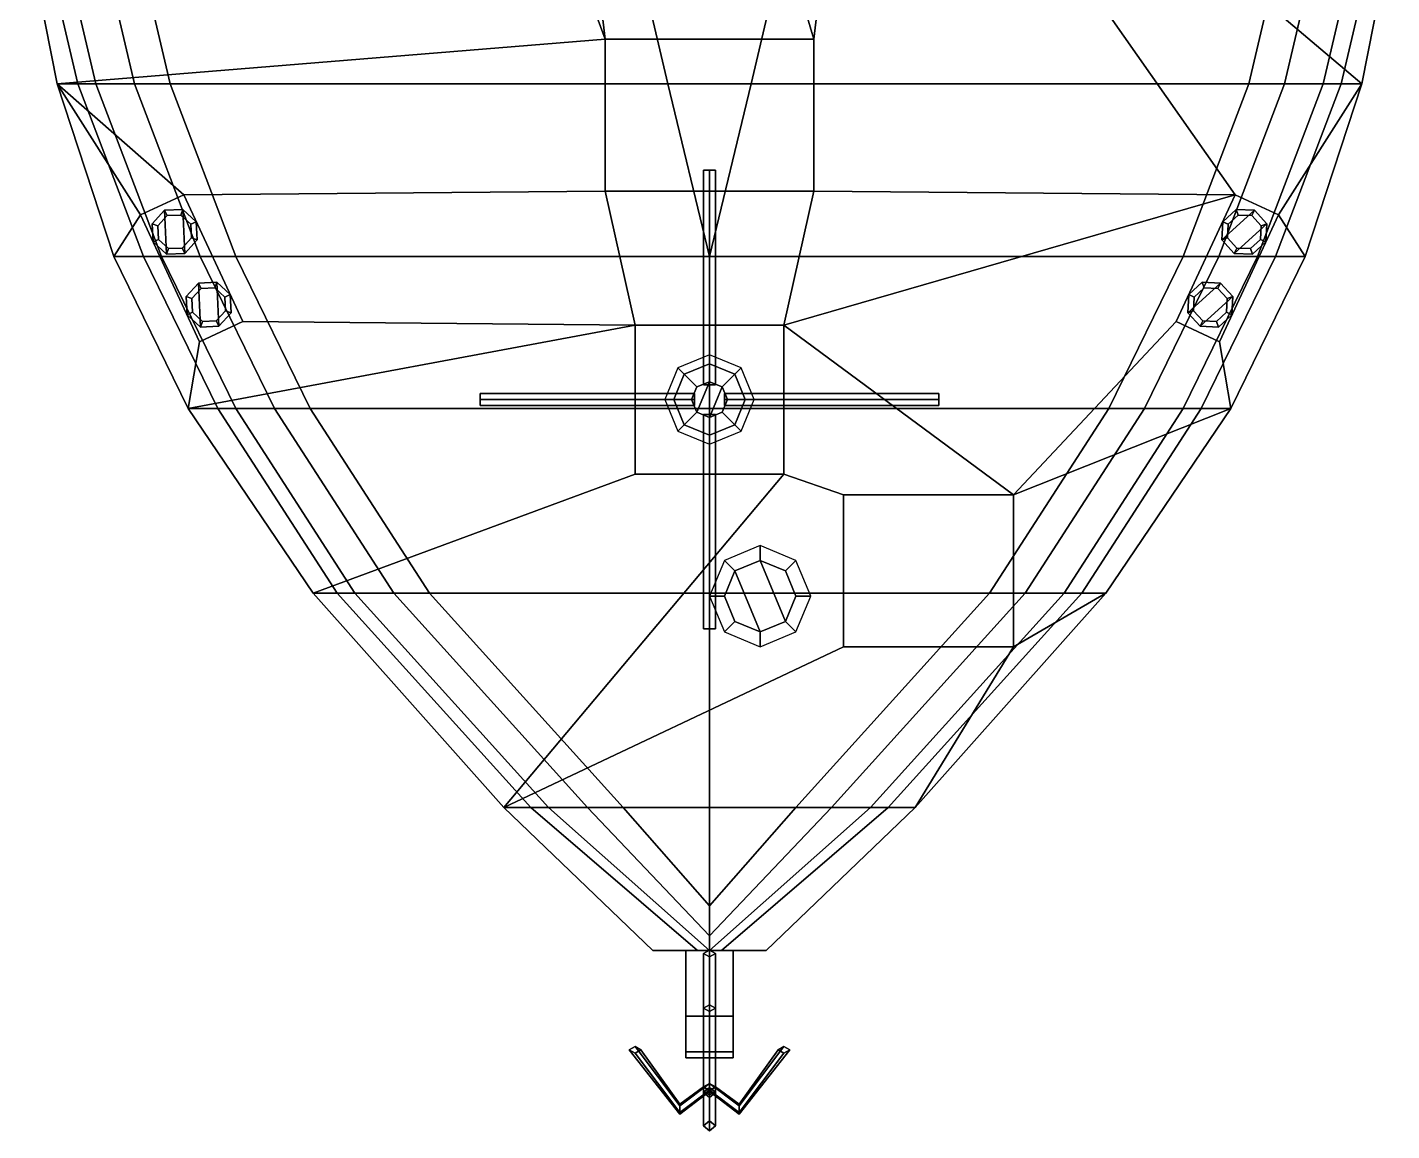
# Model space of a CAD drawing. Header units: millimetres. Extents: x -2.4 to 2.4, y -9.6 to 15.3.
# Drawn here: x -2.29 to 2.29, y -9.645 to -5.94 of the extents above; entities that cross this region are included whole.
import ezdxf

# ---------------------------------------------------------------- set-up
doc = ezdxf.new("R2010")
doc.units = ezdxf.units.MM
doc.layers.add('superstructure', color=3, linetype='Continuous')

msp = doc.modelspace()

# ---------------------------------------------------------------- linework, layer by layer
for points in [[(-2.29, -5.62, 0.71), (-2.29, -5.62, 0.54), (-2.19, -6.13, 0.54), (-2.19, -6.13, 0.71)], [(-2.29, -5.62, 0.54), (-2.24, -5.62, 0.54), (-2.12, -6.13, 0.54), (-2.19, -6.13, 0.54)], [(-2.18, -5.62, -0.23), (-2.06, -6.13, -0.23), (-2.12, -6.13), (-2.24, -5.62)], [(-2.24, -5.62), (-2.12, -6.13), (-2.12, -6.13, 0.54), (-2.24, -5.62, 0.54)], [(-2.05, -5.62, -0.36), (-1.93, -6.13, -0.36), (-2.06, -6.13, -0.23), (-2.18, -5.62, -0.23)], [(-1.93, -5.62, -0.39), (-1.81, -6.13, -0.39), (-1.93, -6.13, -0.36), (-2.05, -5.62, -0.36)], [(-0.26, -5.62, -0.42), (-0.14, -6.13, -0.42), (-1.81, -6.13, -0.39), (-1.93, -5.62, -0.39)], [(0.26, -5.62, -0.42), (0.14, -6.13, -0.42), (-0.14, -6.13, -0.42), (-0.26, -5.62, -0.42)], [(1.93, -5.62, -0.39), (1.81, -6.13, -0.39), (0.14, -6.13, -0.42), (0.26, -5.62, -0.42)], [(1.93, -6.13, -0.36), (1.81, -6.13, -0.39), (1.93, -5.62, -0.39), (2.05, -5.62, -0.36)], [(2.06, -6.13, -0.23), (1.93, -6.13, -0.36), (2.05, -5.62, -0.36), (2.18, -5.62, -0.23)], [(2.12, -6.13), (2.06, -6.13, -0.23), (2.18, -5.62, -0.23), (2.24, -5.62)], [(2.19, -6.13, 0.54), (2.12, -6.13, 0.54), (2.24, -5.62, 0.54), (2.29, -5.62, 0.54)], [(2.12, -6.13, 0.54), (2.12, -6.13), (2.24, -5.62), (2.24, -5.62, 0.54)], [(2.19, -6.13, 0.71), (2.19, -6.13, 0.54), (2.29, -5.62, 0.54), (2.29, -5.62, 0.71)], [(-2.19, -6.13, 0.54), (-2.12, -6.13, 0.54), (-1.9, -6.71, 0.54), (-2, -6.71, 0.54)], [(-2.19, -6.13, 0.71), (-2.19, -6.13, 0.54), (-2, -6.71, 0.54), (-2, -6.71, 0.71)], [(-2.06, -6.13, -0.23), (-1.84, -6.71, -0.23), (-1.9, -6.71), (-2.12, -6.13)], [(-2.12, -6.13), (-1.9, -6.71), (-1.9, -6.71, 0.54), (-2.12, -6.13, 0.54)], [(-1.93, -6.13, -0.36), (-1.71, -6.71, -0.36), (-1.84, -6.71, -0.23), (-2.06, -6.13, -0.23)], [(-1.81, -6.13, -0.39), (-1.59, -6.71, -0.39), (-1.71, -6.71, -0.36), (-1.93, -6.13, -0.36)], [(-0.14, -6.13, -0.42), (0, -6.71, -0.4186), (-1.59, -6.71, -0.39), (-1.81, -6.13, -0.39)], [(0.14, -6.13, -0.42), (0, -6.71, -0.4186), (0, -6.71, -0.4186), (-0.14, -6.13, -0.42)], [(1.59, -6.71, -0.39), (0, -6.71, -0.4186), (0.14, -6.13, -0.42), (1.81, -6.13, -0.39)], [(1.71, -6.71, -0.36), (1.59, -6.71, -0.39), (1.81, -6.13, -0.39), (1.93, -6.13, -0.36)], [(1.84, -6.71, -0.23), (1.71, -6.71, -0.36), (1.93, -6.13, -0.36), (2.06, -6.13, -0.23)], [(1.9, -6.71), (1.84, -6.71, -0.23), (2.06, -6.13, -0.23), (2.12, -6.13)], [(2, -6.71, 0.54), (1.9, -6.71, 0.54), (2.12, -6.13, 0.54), (2.19, -6.13, 0.54)], [(1.9, -6.71, 0.54), (1.9, -6.71), (2.12, -6.13), (2.12, -6.13, 0.54)], [(2, -6.71, 0.71), (2, -6.71, 0.54), (2.19, -6.13, 0.54), (2.19, -6.13, 0.71)], [(-2, -6.71, 0.71), (-2, -6.71, 0.54), (-1.75, -7.22, 0.54), (-1.75, -7.22, 0.71)], [(-2, -6.71, 0.54), (-1.9, -6.71, 0.54), (-1.65, -7.22, 0.54), (-1.75, -7.22, 0.54)], [(-1.84, -6.71, -0.23), (-1.59, -7.22, -0.23), (-1.65, -7.22), (-1.9, -6.71)], [(-1.9, -6.71), (-1.65, -7.22), (-1.65, -7.22, 0.54), (-1.9, -6.71, 0.54)], [(-1.71, -6.71, -0.36), (-1.46, -7.22, -0.36), (-1.59, -7.22, -0.23), (-1.84, -6.71, -0.23)], [(-1.59, -6.71, -0.39), (-1.34, -7.22, -0.39), (-1.46, -7.22, -0.36), (-1.71, -6.71, -0.36)], [(0, -6.71, -0.4186), (0, -7.22, -0.4141), (-1.34, -7.22, -0.39), (-1.59, -6.71, -0.39)], [(1.34, -7.22, -0.39), (0, -7.22, -0.4141), (0, -6.71, -0.4186), (1.59, -6.71, -0.39)], [(1.46, -7.22, -0.36), (1.34, -7.22, -0.39), (1.59, -6.71, -0.39), (1.71, -6.71, -0.36)], [(1.59, -7.22, -0.23), (1.46, -7.22, -0.36), (1.71, -6.71, -0.36), (1.84, -6.71, -0.23)], [(1.65, -7.22), (1.59, -7.22, -0.23), (1.84, -6.71, -0.23), (1.9, -6.71)], [(1.75, -7.22, 0.54), (1.65, -7.22, 0.54), (1.9, -6.71, 0.54), (2, -6.71, 0.54)], [(1.65, -7.22, 0.54), (1.65, -7.22), (1.9, -6.71), (1.9, -6.71, 0.54)], [(1.75, -7.22, 0.71), (1.75, -7.22, 0.54), (2, -6.71, 0.54), (2, -6.71, 0.71)], [(-1.75, -7.22, 0.54), (-1.65, -7.22, 0.54), (-1.25, -7.84, 0.54), (-1.33, -7.84, 0.54)], [(-1.75, -7.22, 0.71), (-1.75, -7.22, 0.54), (-1.33, -7.84, 0.54), (-1.33, -7.84, 0.71)], [(-1.59, -7.22, -0.23), (-1.19, -7.84, -0.23), (-1.25, -7.84), (-1.65, -7.22)], [(-1.65, -7.22), (-1.25, -7.84), (-1.25, -7.84, 0.54), (-1.65, -7.22, 0.54)], [(-1.46, -7.22, -0.36), (-1.06, -7.84, -0.36), (-1.19, -7.84, -0.23), (-1.59, -7.22, -0.23)], [(-1.34, -7.22, -0.39), (-0.94, -7.84, -0.39), (-1.06, -7.84, -0.36), (-1.46, -7.22, -0.36)], [(0, -7.22, -0.4141), (0, -7.84, -0.4069), (-0.94, -7.84, -0.39), (-1.34, -7.22, -0.39)], [(0.94, -7.84, -0.39), (0, -7.84, -0.4069), (0, -7.22, -0.4141), (1.34, -7.22, -0.39)], [(1.06, -7.84, -0.36), (0.94, -7.84, -0.39), (1.34, -7.22, -0.39), (1.46, -7.22, -0.36)], [(1.19, -7.84, -0.23), (1.06, -7.84, -0.36), (1.46, -7.22, -0.36), (1.59, -7.22, -0.23)], [(1.25, -7.84), (1.19, -7.84, -0.23), (1.59, -7.22, -0.23), (1.65, -7.22)], [(1.33, -7.84, 0.54), (1.25, -7.84, 0.54), (1.65, -7.22, 0.54), (1.75, -7.22, 0.54)], [(1.25, -7.84, 0.54), (1.25, -7.84), (1.65, -7.22), (1.65, -7.22, 0.54)], [(1.33, -7.84, 0.71), (1.33, -7.84, 0.54), (1.75, -7.22, 0.54), (1.75, -7.22, 0.71)], [(-1.33, -7.84, 0.71), (-1.33, -7.84, 0.54), (-0.69, -8.56, 0.54), (-0.69, -8.56, 0.71)], [(-1.33, -7.84, 0.54), (-1.25, -7.84, 0.54), (-0.6, -8.56, 0.54), (-0.69, -8.56, 0.54)], [(-1.19, -7.84, -0.23), (-0.54, -8.56, -0.23), (-0.6, -8.56), (-1.25, -7.84)], [(-1.25, -7.84), (-0.6, -8.56), (-0.6, -8.56, 0.54), (-1.25, -7.84, 0.54)], [(-1.06, -7.84, -0.36), (-0.41, -8.56, -0.36), (-0.54, -8.56, -0.23), (-1.19, -7.84, -0.23)], [(-0.94, -7.84, -0.39), (-0.29, -8.56, -0.39), (-0.41, -8.56, -0.36), (-1.06, -7.84, -0.36)], [(0, -7.84, -0.4069), (0, -8.56, -0.3952), (-0.29, -8.56, -0.39), (-0.94, -7.84, -0.39)], [(0.29, -8.56, -0.39), (0, -8.56, -0.3952), (0, -7.84, -0.4069), (0.94, -7.84, -0.39)], [(0.41, -8.56, -0.36), (0.29, -8.56, -0.39), (0.94, -7.84, -0.39), (1.06, -7.84, -0.36)], [(0.54, -8.56, -0.23), (0.41, -8.56, -0.36), (1.06, -7.84, -0.36), (1.19, -7.84, -0.23)], [(0.6, -8.56), (0.54, -8.56, -0.23), (1.19, -7.84, -0.23), (1.25, -7.84)], [(0.69, -8.56, 0.54), (0.6, -8.56, 0.54), (1.25, -7.84, 0.54), (1.33, -7.84, 0.54)], [(0.6, -8.56, 0.54), (0.6, -8.56), (1.25, -7.84), (1.25, -7.84, 0.54)], [(0.69, -8.56, 0.71), (0.69, -8.56, 0.54), (1.33, -7.84, 0.54), (1.33, -7.84, 0.71)], [(-0.69, -8.56, 0.71), (-0.69, -8.56, 0.54), (-0.19, -9.04, 0.54), (-0.19, -9.04, 0.71)], [(-0.69, -8.56, 0.54), (-0.6, -8.56, 0.54), (-0.04, -9.04, 0.54), (-0.19, -9.04, 0.54)], [(-0.54, -8.56, -0.23), (0, -9.04, -0.16), (-0.04, -9.04), (-0.6, -8.56)], [(-0.6, -8.56), (-0.04, -9.04), (-0.04, -9.04, 0.54), (-0.6, -8.56, 0.54)], [(-0.41, -8.56, -0.36), (0, -8.99, -0.3), (0, -9.04, -0.16), (-0.54, -8.56, -0.23)], [(-0.29, -8.56, -0.39), (0, -8.89, -0.38), (0, -8.99, -0.3), (-0.41, -8.56, -0.36)], [(0, -8.56, -0.3952), (0, -8.89, -0.38), (0, -8.89, -0.38), (-0.29, -8.56, -0.39)], [(0.04, -9.04), (0, -9.04, -0.16), (0.54, -8.56, -0.23), (0.6, -8.56)], [(0, -9.04, -0.16), (0, -8.99, -0.3), (0.41, -8.56, -0.36), (0.54, -8.56, -0.23)], [(0, -8.99, -0.3), (0, -8.89, -0.38), (0.29, -8.56, -0.39), (0.41, -8.56, -0.36)], [(0, -8.89, -0.38), (0, -8.56, -0.3952), (0, -8.56, -0.3952), (0.29, -8.56, -0.39)], [(0.19, -9.04, 0.54), (0.04, -9.04, 0.54), (0.6, -8.56, 0.54), (0.69, -8.56, 0.54)], [(0.04, -9.04, 0.54), (0.04, -9.04), (0.6, -8.56), (0.6, -8.56, 0.54)], [(0.19, -9.04, 0.71), (0.19, -9.04, 0.54), (0.69, -8.56, 0.54), (0.69, -8.56, 0.71)], [(-0.19, -9.04, 0.71), (-0.08, -9.04, 0.54), (-0.08, -9.04, 0.54), (-0.08, -9.04, 0.71)], [(-0.19, -9.04, 0.54), (-0.19, -9.04, 0.54), (-0.08, -9.04, 0.54), (-0.19, -9.04, 0.71)], [(-0.04, -9.04, 0.54), (-0.04, -9.04), (0.04, -9.04), (0.04, -9.04, 0.54)], [(-0.04, -9.04), (0, -9.04, -0.16), (0, -9.04, -0.16), (0.04, -9.04)], [(0, -9.0388, 0.1466), (-0.02, -9.05, 0.13), (-0.02, -9.4977, 0.432), (0, -9.4865, 0.4485)], [(-0.02, -9.05, 0.13), (0, -9.0388, 0.1466), (0.02, -9.05, 0.13), (0, -9.0612, 0.1134)], [(-0.02, -9.05, 0.13), (0, -9.0612, 0.1134), (0, -9.5089, 0.4154), (-0.02, -9.4977, 0.432)], [(0.02, -9.05, 0.13), (0, -9.0388, 0.1466), (0, -9.4865, 0.4485), (0.02, -9.4977, 0.432)], [(0, -9.0612, 0.1134), (0.02, -9.05, 0.13), (0.02, -9.4977, 0.432), (0, -9.5089, 0.4154)], [(0.08, -9.04, 0.54), (0.08, -9.04, 0.54), (0.19, -9.04, 0.54), (0.19, -9.04, 0.71)], [(0.08, -9.04, 0.54), (0.08, -9.04, 0.54), (0.19, -9.04, 0.71), (0.08, -9.04, 0.71)], [(-0.02, -9.5164, 0.5652), (0, -9.533, 0.5764), (0, -9.2223, 0.5719), (-0.02, -9.2335, 0.5553)], [(-0.02, -9.2335, 0.5553), (0, -9.2223, 0.5719), (0.02, -9.2335, 0.5553), (0, -9.2447, 0.5388)], [(0, -9.4998, 0.554), (-0.02, -9.5164, 0.5652), (-0.02, -9.2335, 0.5553), (0, -9.2447, 0.5388)], [(0, -9.533, 0.5764), (0.02, -9.5164, 0.5652), (0.02, -9.2335, 0.5553), (0, -9.2223, 0.5719)], [(0.02, -9.5164, 0.5652), (0, -9.4998, 0.554), (0, -9.2447, 0.5388), (0.02, -9.2335, 0.5553)], [(-0.25, -9.3845, 0.3315), (-0.27, -9.3733, 0.3481), (-0.25, -9.3621, 0.3647), (-0.23, -9.3733, 0.3481)], [(-0.1, -9.5889, 0.4935), (-0.1, -9.5611, 0.4989), (-0.25, -9.3621, 0.3647), (-0.27, -9.3733, 0.3481)], [(-0.1, -9.5835, 0.4657), (-0.1, -9.5889, 0.4935), (-0.27, -9.3733, 0.3481), (-0.25, -9.3845, 0.3315)], [(-0.1, -9.5611, 0.4989), (-0.1, -9.5557, 0.4711), (-0.23, -9.3733, 0.3481), (-0.25, -9.3621, 0.3647)], [(-0.1, -9.5557, 0.4711), (-0.1, -9.5835, 0.4657), (-0.25, -9.3845, 0.3315), (-0.23, -9.3733, 0.3481)], [(0.1, -9.5611, 0.4989), (0.1, -9.5889, 0.4935), (0.27, -9.3733, 0.3481), (0.25, -9.3621, 0.3647)], [(0.1, -9.5557, 0.4711), (0.1, -9.5611, 0.4989), (0.25, -9.3621, 0.3647), (0.23, -9.3733, 0.3481)], [(0.1, -9.5889, 0.4935), (0.1, -9.5835, 0.4657), (0.25, -9.3845, 0.3315), (0.27, -9.3733, 0.3481)], [(0.1, -9.5835, 0.4657), (0.1, -9.5557, 0.4711), (0.23, -9.3733, 0.3481), (0.25, -9.3845, 0.3315)], [(0.25, -9.3621, 0.3647), (0.27, -9.3733, 0.3481), (0.25, -9.3845, 0.3315), (0.23, -9.3733, 0.3481)], [(0.02, -9.4977, 0.432), (0, -9.4865, 0.4485), (-0.1, -9.5611, 0.4989), (-0.1, -9.5889, 0.4935)], [(0, -9.4865, 0.4485), (-0.02, -9.4977, 0.432), (-0.1, -9.5557, 0.4711), (-0.1, -9.5611, 0.4989)], [(0, -9.5089, 0.4154), (0.02, -9.4977, 0.432), (-0.1, -9.5889, 0.4935), (-0.1, -9.5835, 0.4657)], [(-0.02, -9.4977, 0.432), (0, -9.5089, 0.4154), (-0.1, -9.5835, 0.4657), (-0.1, -9.5557, 0.4711)], [(0, -9.4865, 0.4485), (-0.02, -9.4977, 0.432), (-0.02, -9.5164, 0.5652), (0, -9.4998, 0.554)], [(0, -9.4865, 0.4485), (-0.02, -9.4977, 0.432), (-0.02, -9.6282, 0.3994), (0, -9.6448, 0.4106)], [(0, -9.4865, 0.4485), (-0.02, -9.4977, 0.432), (0.1, -9.5889, 0.4935), (0.1, -9.5611, 0.4989)], [(-0.02, -9.4977, 0.432), (0, -9.5089, 0.4154), (0, -9.533, 0.5764), (-0.02, -9.5164, 0.5652)], [(-0.02, -9.4977, 0.432), (0, -9.5089, 0.4154), (0, -9.6116, 0.3882), (-0.02, -9.6282, 0.3994)], [(-0.02, -9.4977, 0.432), (0, -9.5089, 0.4154), (0.1, -9.5835, 0.4657), (0.1, -9.5889, 0.4935)], [(0.02, -9.5131, 0.1408), (0, -9.5243, 0.1242), (-0.02, -9.5131, 0.1408), (0, -9.5019, 0.1574)], [(-0.02, -9.6282, 0.3994), (0, -9.6116, 0.3882), (0, -9.5019, 0.1574), (-0.02, -9.5131, 0.1408)], [(0, -9.6448, 0.4106), (-0.02, -9.6282, 0.3994), (-0.02, -9.5131, 0.1408), (0, -9.5243, 0.1242)], [(0.02, -9.4977, 0.432), (0, -9.4865, 0.4485), (0, -9.4998, 0.554), (0.02, -9.5164, 0.5652)], [(0.02, -9.4977, 0.432), (0, -9.4865, 0.4485), (0, -9.6448, 0.4106), (0.02, -9.6282, 0.3994)], [(0.02, -9.4977, 0.432), (0, -9.4865, 0.4485), (0.1, -9.5611, 0.4989), (0.1, -9.5557, 0.4711)], [(0, -9.5089, 0.4154), (0.02, -9.4977, 0.432), (0.02, -9.5164, 0.5652), (0, -9.533, 0.5764)], [(0, -9.5089, 0.4154), (0.02, -9.4977, 0.432), (0.02, -9.6282, 0.3994), (0, -9.6116, 0.3882)], [(0, -9.5089, 0.4154), (0.02, -9.4977, 0.432), (0.1, -9.5557, 0.4711), (0.1, -9.5835, 0.4657)], [(0, -9.6116, 0.3882), (0.02, -9.6282, 0.3994), (0.02, -9.5131, 0.1408), (0, -9.5019, 0.1574)], [(0.02, -9.6282, 0.3994), (0, -9.6448, 0.4106), (0, -9.5243, 0.1242), (0.02, -9.5131, 0.1408)]]:
    msp.add_3dface(points)
at = {"layer": 'superstructure'}
for points in [[(-2.29, -5.62, 0.71), (-2.19, -6.13, 0.71), (-0.35, -5.98, 0.71), (-0.9263, -4.4163, 0.71)], [(-0.35, -5.98, 0.71), (-0.35, -5.98, 0.71), (-0.5013, -4.7003, 0.71), (-0.9263, -4.4163, 0.71)], [(2.19, -6.13, 0.71), (2.29, -5.62, 0.71), (0.9263, -4.4163, 0.71), (0.5013, -4.7003, 0.71)], [(-0.35, -5.98, 0.71), (0.35, -5.98, 0.71), (0, -4.8, 0.71), (-0.5013, -4.7003, 0.71)], [(0.35, -5.98, 0.71), (0.35, -5.98, 0.71), (0.5013, -4.7003, 0.71), (0, -4.8, 0.71)], [(0.35, -6.49, 0.71), (1.765, -6.5024, 0.71), (0.5013, -4.7003, 0.71), (0.35, -5.98, 0.71)], [(1.91, -6.57, 0.71), (2.19, -6.13, 0.71), (0.5013, -4.7003, 0.71), (1.765, -6.5024, 0.71)], [(-2.19, -6.13, 0.71), (-1.765, -6.5024, 0.71), (-0.35, -6.49, 0.71), (-0.35, -5.98, 0.71)], [(-0.35, -5.98, 0.77), (-0.35, -6.49, 0.77), (0.35, -6.49, 0.77), (0.35, -5.98, 0.77)], [(-0.35, -5.98, 0.71), (-0.35, -6.49, 0.71), (-0.35, -6.49, 0.77), (-0.35, -5.98, 0.77)], [(0.35, -5.98, 0.77), (0.35, -5.98, 0.71), (-0.35, -5.98, 0.71), (-0.35, -5.98, 0.77)], [(0.35, -6.49, 0.77), (0.35, -6.49, 0.71), (0.35, -5.98, 0.71), (0.35, -5.98, 0.77)], [(-2.19, -6.13, 0.71), (-2, -6.71, 0.71), (-1.91, -6.57, 0.71), (-2.19, -6.13, 0.71)], [(-1.765, -6.5024, 0.71), (-2.19, -6.13, 0.71), (-2.19, -6.13, 0.71), (-1.91, -6.57, 0.71)], [(1.91, -6.57, 0.71), (2, -6.71, 0.71), (2.19, -6.13, 0.71)], [(0, -7.14, 0.96), (-0.02, -7.14, 0.98), (-0.02, -6.42, 0.98), (0, -6.42, 0.96)], [(0, -6.42, 1), (0.02, -6.42, 0.98), (0, -6.42, 0.96), (-0.02, -6.42, 0.98)], [(-0.02, -7.14, 0.98), (0, -7.14, 1), (0, -6.42, 1), (-0.02, -6.42, 0.98)], [(0.02, -7.14, 0.98), (0, -7.14, 0.96), (0, -6.42, 0.96), (0.02, -6.42, 0.98)], [(0, -7.14, 1), (0.02, -7.14, 0.98), (0.02, -6.42, 0.98), (0, -6.42, 1)], [(-1.91, -6.57, 0.73), (-1.7114, -6.996, 0.73), (-1.5664, -6.9283, 0.73), (-1.765, -6.5024, 0.73)], [(-1.765, -6.5024, 0.73), (-1.765, -6.5024, 0.71), (-1.91, -6.57, 0.71), (-1.91, -6.57, 0.73)], [(-1.5664, -6.9283, 0.71), (-0.25, -6.94, 0.71), (-0.35, -6.49, 0.71), (-1.765, -6.5024, 0.71)], [(-1.5664, -6.9283, 0.73), (-1.5664, -6.9283, 0.71), (-1.765, -6.5024, 0.71), (-1.765, -6.5024, 0.73)], [(-0.35, -6.49, 0.77), (-0.35, -6.49, 0.71), (0.35, -6.49, 0.71), (0.35, -6.49, 0.77)], [(-0.35, -6.49, 0.71), (-0.25, -6.94, 0.71), (0.25, -6.94, 0.71), (0.35, -6.49, 0.71)], [(0.35, -6.49, 0.71), (0.25, -6.94, 0.71), (1.765, -6.5024, 0.71)], [(0.25, -6.94, 0.71), (1.02, -7.51, 0.71), (1.5664, -6.9283, 0.71), (1.765, -6.5024, 0.71)], [(1.765, -6.5024, 0.71), (1.5664, -6.9283, 0.71), (1.5664, -6.9283, 0.73), (1.765, -6.5024, 0.73)], [(1.765, -6.5024, 0.73), (1.5664, -6.9283, 0.73), (1.7114, -6.996, 0.73), (1.91, -6.57, 0.73)], [(1.91, -6.57, 0.73), (1.91, -6.57, 0.71), (1.765, -6.5024, 0.71), (1.765, -6.5024, 0.73)], [(-2, -6.71, 0.71), (-1.75, -7.22, 0.71), (-1.7114, -6.996, 0.71), (-1.91, -6.57, 0.71)], [(-1.91, -6.57, 0.71), (-1.7114, -6.996, 0.71), (-1.7114, -6.996, 0.73), (-1.91, -6.57, 0.73)], [(-1.8206, -6.5724, 0.81), (-1.8516, -6.6063, 0.81), (-1.8704, -6.5995, 0.83), (-1.829, -6.5543, 0.83)], [(-1.8226, -6.702, 0.83), (-1.829, -6.5543, 0.83), (-1.8704, -6.5995, 0.83), (-1.8677, -6.6606, 0.83)], [(-1.8206, -6.5724, 0.73), (-1.8516, -6.6063, 0.73), (-1.8516, -6.6063, 0.81), (-1.8206, -6.5724, 0.81)], [(-1.7747, -6.5704, 0.81), (-1.8206, -6.5724, 0.81), (-1.829, -6.5543, 0.83), (-1.7679, -6.5516, 0.83)], [(-1.7614, -6.6993, 0.83), (-1.7679, -6.5516, 0.83), (-1.829, -6.5543, 0.83), (-1.8226, -6.702, 0.83)], [(-1.7747, -6.5704, 0.73), (-1.8206, -6.5724, 0.73), (-1.8206, -6.5724, 0.81), (-1.7747, -6.5704, 0.81)], [(-1.7409, -6.6015, 0.81), (-1.7747, -6.5704, 0.81), (-1.7679, -6.5516, 0.83), (-1.7227, -6.593, 0.83)], [(-1.7409, -6.6015, 0.73), (-1.7747, -6.5704, 0.73), (-1.7747, -6.5704, 0.81), (-1.7409, -6.6015, 0.81)], [(-1.7201, -6.6542, 0.83), (-1.7227, -6.593, 0.83), (-1.7679, -6.5516, 0.83), (-1.7614, -6.6993, 0.83)], [(-1.7389, -6.6473, 0.81), (-1.7409, -6.6015, 0.81), (-1.7227, -6.593, 0.83), (-1.7201, -6.6542, 0.83)], [(1.7114, -6.996, 0.73), (1.7114, -6.996, 0.71), (1.91, -6.57, 0.71), (1.91, -6.57, 0.73)], [(1.7114, -6.996, 0.71), (1.75, -7.22, 0.71), (2, -6.71, 0.71), (1.91, -6.57, 0.71)], [(1.7201, -6.6542, 0.83), (1.829, -6.5543, 0.83), (1.7679, -6.5516, 0.83), (1.7227, -6.593, 0.83)], [(1.7614, -6.6993, 0.83), (1.8704, -6.5995, 0.83), (1.829, -6.5543, 0.83), (1.7201, -6.6542, 0.83)], [(1.7409, -6.6015, 0.81), (1.7389, -6.6473, 0.81), (1.7201, -6.6542, 0.83), (1.7227, -6.593, 0.83)], [(1.7747, -6.5704, 0.81), (1.7409, -6.6015, 0.81), (1.7227, -6.593, 0.83), (1.7679, -6.5516, 0.83)], [(1.7747, -6.5704, 0.73), (1.7409, -6.6015, 0.73), (1.7409, -6.6015, 0.81), (1.7747, -6.5704, 0.81)], [(1.8206, -6.5724, 0.81), (1.7747, -6.5704, 0.81), (1.7679, -6.5516, 0.83), (1.829, -6.5543, 0.83)], [(1.8206, -6.5724, 0.73), (1.7747, -6.5704, 0.73), (1.7747, -6.5704, 0.81), (1.8206, -6.5724, 0.81)], [(1.8516, -6.6063, 0.81), (1.8206, -6.5724, 0.81), (1.829, -6.5543, 0.83), (1.8704, -6.5995, 0.83)], [(1.8516, -6.6063, 0.73), (1.8206, -6.5724, 0.73), (1.8206, -6.5724, 0.81), (1.8516, -6.6063, 0.81)], [(-1.8516, -6.6063, 0.81), (-1.8496, -6.6522, 0.81), (-1.8677, -6.6606, 0.83), (-1.8704, -6.5995, 0.83)], [(-1.8516, -6.6063, 0.73), (-1.8496, -6.6522, 0.73), (-1.8496, -6.6522, 0.81), (-1.8516, -6.6063, 0.81)], [(-1.7389, -6.6473, 0.73), (-1.7409, -6.6015, 0.73), (-1.7409, -6.6015, 0.81), (-1.7389, -6.6473, 0.81)], [(1.7409, -6.6015, 0.73), (1.7389, -6.6473, 0.73), (1.7389, -6.6473, 0.81), (1.7409, -6.6015, 0.81)], [(1.8226, -6.702, 0.83), (1.8677, -6.6606, 0.83), (1.8704, -6.5995, 0.83), (1.7614, -6.6993, 0.83)], [(1.8496, -6.6522, 0.81), (1.8516, -6.6063, 0.81), (1.8704, -6.5995, 0.83), (1.8677, -6.6606, 0.83)], [(1.8496, -6.6522, 0.73), (1.8516, -6.6063, 0.73), (1.8516, -6.6063, 0.81), (1.8496, -6.6522, 0.81)], [(-1.8496, -6.6522, 0.81), (-1.8158, -6.6832, 0.81), (-1.8226, -6.702, 0.83), (-1.8677, -6.6606, 0.83)], [(-1.8496, -6.6522, 0.73), (-1.8158, -6.6832, 0.73), (-1.8158, -6.6832, 0.81), (-1.8496, -6.6522, 0.81)], [(-1.8158, -6.6832, 0.81), (-1.7699, -6.6812, 0.81), (-1.7614, -6.6993, 0.83), (-1.8226, -6.702, 0.83)], [(-1.8158, -6.6832, 0.73), (-1.7699, -6.6812, 0.73), (-1.7699, -6.6812, 0.81), (-1.8158, -6.6832, 0.81)], [(-1.7699, -6.6812, 0.81), (-1.7389, -6.6473, 0.81), (-1.7201, -6.6542, 0.83), (-1.7614, -6.6993, 0.83)], [(-1.7699, -6.6812, 0.73), (-1.7389, -6.6473, 0.73), (-1.7389, -6.6473, 0.81), (-1.7699, -6.6812, 0.81)], [(1.7389, -6.6473, 0.81), (1.7699, -6.6812, 0.81), (1.7614, -6.6993, 0.83), (1.7201, -6.6542, 0.83)], [(1.7389, -6.6473, 0.73), (1.7699, -6.6812, 0.73), (1.7699, -6.6812, 0.81), (1.7389, -6.6473, 0.81)], [(1.7699, -6.6812, 0.81), (1.8158, -6.6832, 0.81), (1.8226, -6.702, 0.83), (1.7614, -6.6993, 0.83)], [(1.7699, -6.6812, 0.73), (1.8158, -6.6832, 0.73), (1.8158, -6.6832, 0.81), (1.7699, -6.6812, 0.81)], [(1.8158, -6.6832, 0.73), (1.8496, -6.6522, 0.73), (1.8496, -6.6522, 0.81), (1.8158, -6.6832, 0.81)], [(1.8158, -6.6832, 0.81), (1.8496, -6.6522, 0.81), (1.8677, -6.6606, 0.83), (1.8226, -6.702, 0.83)], [(-1.7065, -6.8171, 0.81), (-1.7375, -6.851, 0.81), (-1.7563, -6.8442, 0.83), (-1.7149, -6.799, 0.83)], [(-1.7085, -6.9467, 0.83), (-1.7149, -6.799, 0.83), (-1.7563, -6.8442, 0.83), (-1.7536, -6.9053, 0.83)], [(-1.7065, -6.8171, 0.73), (-1.7375, -6.851, 0.73), (-1.7375, -6.851, 0.81), (-1.7065, -6.8171, 0.81)], [(-1.6606, -6.8151, 0.81), (-1.7065, -6.8171, 0.81), (-1.7149, -6.799, 0.83), (-1.6538, -6.7963, 0.83)], [(-1.6473, -6.944, 0.83), (-1.6538, -6.7963, 0.83), (-1.7149, -6.799, 0.83), (-1.7085, -6.9467, 0.83)], [(-1.6606, -6.8151, 0.73), (-1.7065, -6.8171, 0.73), (-1.7065, -6.8171, 0.81), (-1.6606, -6.8151, 0.81)], [(-1.6267, -6.8462, 0.81), (-1.6606, -6.8151, 0.81), (-1.6538, -6.7963, 0.83), (-1.6086, -6.8377, 0.83)], [(-1.6267, -6.8462, 0.73), (-1.6606, -6.8151, 0.73), (-1.6606, -6.8151, 0.81), (-1.6267, -6.8462, 0.81)], [(-1.606, -6.8989, 0.83), (-1.6086, -6.8377, 0.83), (-1.6538, -6.7963, 0.83), (-1.6473, -6.944, 0.83)], [(1.606, -6.8989, 0.83), (1.7149, -6.799, 0.83), (1.6538, -6.7963, 0.83), (1.6086, -6.8377, 0.83)], [(1.6473, -6.944, 0.83), (1.7563, -6.8442, 0.83), (1.7149, -6.799, 0.83), (1.606, -6.8989, 0.83)], [(1.6606, -6.8151, 0.81), (1.6267, -6.8462, 0.81), (1.6086, -6.8377, 0.83), (1.6538, -6.7963, 0.83)], [(1.6606, -6.8151, 0.73), (1.6267, -6.8462, 0.73), (1.6267, -6.8462, 0.81), (1.6606, -6.8151, 0.81)], [(1.7065, -6.8171, 0.81), (1.6606, -6.8151, 0.81), (1.6538, -6.7963, 0.83), (1.7149, -6.799, 0.83)], [(1.7065, -6.8171, 0.73), (1.6606, -6.8151, 0.73), (1.6606, -6.8151, 0.81), (1.7065, -6.8171, 0.81)], [(1.7375, -6.851, 0.81), (1.7065, -6.8171, 0.81), (1.7149, -6.799, 0.83), (1.7563, -6.8442, 0.83)], [(1.7375, -6.851, 0.73), (1.7065, -6.8171, 0.73), (1.7065, -6.8171, 0.81), (1.7375, -6.851, 0.81)], [(-1.7375, -6.851, 0.81), (-1.7355, -6.8969, 0.81), (-1.7536, -6.9053, 0.83), (-1.7563, -6.8442, 0.83)], [(-1.7375, -6.851, 0.73), (-1.7355, -6.8969, 0.73), (-1.7355, -6.8969, 0.81), (-1.7375, -6.851, 0.81)], [(-1.6247, -6.892, 0.81), (-1.6267, -6.8462, 0.81), (-1.6086, -6.8377, 0.83), (-1.606, -6.8989, 0.83)], [(-1.6247, -6.892, 0.73), (-1.6267, -6.8462, 0.73), (-1.6267, -6.8462, 0.81), (-1.6247, -6.892, 0.81)], [(1.6267, -6.8462, 0.81), (1.6247, -6.892, 0.81), (1.606, -6.8989, 0.83), (1.6086, -6.8377, 0.83)], [(1.6267, -6.8462, 0.73), (1.6247, -6.892, 0.73), (1.6247, -6.892, 0.81), (1.6267, -6.8462, 0.81)], [(1.7085, -6.9467, 0.83), (1.7536, -6.9053, 0.83), (1.7563, -6.8442, 0.83), (1.6473, -6.944, 0.83)], [(1.7355, -6.8969, 0.81), (1.7375, -6.851, 0.81), (1.7563, -6.8442, 0.83), (1.7536, -6.9053, 0.83)], [(1.7355, -6.8969, 0.73), (1.7375, -6.851, 0.73), (1.7375, -6.851, 0.81), (1.7355, -6.8969, 0.81)], [(-1.7355, -6.8969, 0.81), (-1.7016, -6.9279, 0.81), (-1.7085, -6.9467, 0.83), (-1.7536, -6.9053, 0.83)], [(-1.7355, -6.8969, 0.73), (-1.7016, -6.9279, 0.73), (-1.7016, -6.9279, 0.81), (-1.7355, -6.8969, 0.81)], [(-1.6558, -6.9259, 0.81), (-1.6247, -6.892, 0.81), (-1.606, -6.8989, 0.83), (-1.6473, -6.944, 0.83)], [(-1.6558, -6.9259, 0.73), (-1.6247, -6.892, 0.73), (-1.6247, -6.892, 0.81), (-1.6558, -6.9259, 0.81)], [(1.6247, -6.892, 0.81), (1.6558, -6.9259, 0.81), (1.6473, -6.944, 0.83), (1.606, -6.8989, 0.83)], [(1.6247, -6.892, 0.73), (1.6558, -6.9259, 0.73), (1.6558, -6.9259, 0.81), (1.6247, -6.892, 0.81)], [(1.7016, -6.9279, 0.73), (1.7355, -6.8969, 0.73), (1.7355, -6.8969, 0.81), (1.7016, -6.9279, 0.81)], [(1.7016, -6.9279, 0.81), (1.7355, -6.8969, 0.81), (1.7536, -6.9053, 0.83), (1.7085, -6.9467, 0.83)], [(-1.7114, -6.996, 0.71), (-1.75, -7.22, 0.71), (-0.25, -6.94, 0.71), (-1.5664, -6.9283, 0.71)], [(-1.75, -7.22, 0.71), (-1.33, -7.84, 0.71), (-0.25, -7.44, 0.71), (-0.25, -6.94, 0.71)], [(-1.7114, -6.996, 0.73), (-1.7114, -6.996, 0.71), (-1.5664, -6.9283, 0.71), (-1.5664, -6.9283, 0.73)], [(-1.7016, -6.9279, 0.81), (-1.6558, -6.9259, 0.81), (-1.6473, -6.944, 0.83), (-1.7085, -6.9467, 0.83)], [(-1.7016, -6.9279, 0.73), (-1.6558, -6.9259, 0.73), (-1.6558, -6.9259, 0.81), (-1.7016, -6.9279, 0.81)], [(-0.25, -6.94, 0.71), (-0.25, -7.44, 0.71), (-0.25, -7.44, 0.74), (-0.25, -6.94, 0.74)], [(-0.25, -6.94, 0.74), (-0.25, -7.44, 0.74), (0.25, -7.44, 0.74), (0.25, -6.94, 0.74)], [(0.25, -6.94, 0.74), (0.25, -6.94, 0.71), (-0.25, -6.94, 0.71), (-0.25, -6.94, 0.74)], [(0.25, -7.44, 0.74), (0.25, -7.44, 0.71), (0.25, -6.94, 0.71), (0.25, -6.94, 0.74)], [(1.02, -7.51, 0.71), (0.25, -6.94, 0.71), (0.25, -7.44, 0.71), (0.45, -7.51, 0.71)], [(1.5664, -6.9283, 0.71), (1.02, -7.51, 0.71), (1.75, -7.22, 0.71), (1.7114, -6.996, 0.71)], [(1.5664, -6.9283, 0.73), (1.5664, -6.9283, 0.71), (1.7114, -6.996, 0.71), (1.7114, -6.996, 0.73)], [(1.6558, -6.9259, 0.81), (1.7016, -6.9279, 0.81), (1.7085, -6.9467, 0.83), (1.6473, -6.944, 0.83)], [(1.6558, -6.9259, 0.73), (1.7016, -6.9279, 0.73), (1.7016, -6.9279, 0.81), (1.6558, -6.9259, 0.81)], [(0, -7.04, 0.74), (-0.1061, -7.0839, 0.74), (-0.0849, -7.1051, 0.78), (0, -7.07, 0.78)], [(0.1061, -7.0839, 0.74), (0, -7.04, 0.74), (0, -7.07, 0.78), (0.0849, -7.1051, 0.78)], [(-0.1061, -7.0839, 0.74), (-0.15, -7.19, 0.74), (-0.12, -7.19, 0.78), (-0.0849, -7.1051, 0.78)], [(0, -7.07, 0.78), (-0.0849, -7.1051, 0.78), (-0.0424, -7.1476, 0.95), (0, -7.13, 0.95)], [(0.0849, -7.1051, 0.78), (0, -7.07, 0.78), (0, -7.13, 0.95), (0.0424, -7.1476, 0.95)], [(0.15, -7.19, 0.74), (0.1061, -7.0839, 0.74), (0.0849, -7.1051, 0.78), (0.12, -7.19, 0.78)], [(-0.0849, -7.1051, 0.78), (-0.12, -7.19, 0.78), (-0.06, -7.19, 0.95), (-0.0424, -7.1476, 0.95)], [(-0.0424, -7.2324, 1.01), (0, -7.13, 1.01), (-0.0424, -7.1476, 1.01), (-0.06, -7.19, 1.01)], [(0, -7.13, 0.95), (-0.0424, -7.1476, 0.95), (-0.0424, -7.1476, 1.01), (0, -7.13, 1.01)], [(0, -7.25, 1.01), (0.0424, -7.1476, 1.01), (0, -7.13, 1.01), (-0.0424, -7.2324, 1.01)], [(0.0424, -7.1476, 0.95), (0, -7.13, 0.95), (0, -7.13, 1.01), (0.0424, -7.1476, 1.01)], [(0.12, -7.19, 0.78), (0.0849, -7.1051, 0.78), (0.0424, -7.1476, 0.95), (0.06, -7.19, 0.95)], [(-0.05, -7.19, 1), (-0.05, -7.17, 0.98), (-0.77, -7.17, 0.98), (-0.77, -7.19, 1)], [(-0.05, -7.17, 0.98), (-0.05, -7.19, 0.96), (-0.77, -7.19, 0.96), (-0.77, -7.17, 0.98)], [(-0.77, -7.19, 1), (-0.77, -7.17, 0.98), (-0.77, -7.19, 0.96), (-0.77, -7.21, 0.98)], [(-0.05, -7.21, 0.98), (-0.05, -7.19, 1), (-0.77, -7.19, 1), (-0.77, -7.21, 0.98)], [(-0.05, -7.19, 0.96), (-0.05, -7.21, 0.98), (-0.77, -7.21, 0.98), (-0.77, -7.19, 0.96)], [(-0.15, -7.19, 0.74), (-0.1061, -7.2961, 0.74), (-0.0849, -7.2749, 0.78), (-0.12, -7.19, 0.78)], [(-0.12, -7.19, 0.78), (-0.0849, -7.2749, 0.78), (-0.0424, -7.2324, 0.95), (-0.06, -7.19, 0.95)], [(-0.0424, -7.1476, 0.95), (-0.06, -7.19, 0.95), (-0.06, -7.19, 1.01), (-0.0424, -7.1476, 1.01)], [(-0.06, -7.19, 0.95), (-0.0424, -7.2324, 0.95), (-0.0424, -7.2324, 1.01), (-0.06, -7.19, 1.01)], [(0.0424, -7.2324, 1.01), (0.06, -7.19, 1.01), (0.0424, -7.1476, 1.01), (0, -7.25, 1.01)], [(0.06, -7.19, 0.95), (0.0424, -7.1476, 0.95), (0.0424, -7.1476, 1.01), (0.06, -7.19, 1.01)], [(0.0849, -7.2749, 0.78), (0.12, -7.19, 0.78), (0.06, -7.19, 0.95), (0.0424, -7.2324, 0.95)], [(0.0424, -7.2324, 0.95), (0.06, -7.19, 0.95), (0.06, -7.19, 1.01), (0.0424, -7.2324, 1.01)], [(0.05, -7.17, 0.98), (0.05, -7.19, 1), (0.77, -7.19, 1), (0.77, -7.17, 0.98)], [(0.05, -7.19, 0.96), (0.05, -7.17, 0.98), (0.77, -7.17, 0.98), (0.77, -7.19, 0.96)], [(0.05, -7.19, 1), (0.05, -7.21, 0.98), (0.77, -7.21, 0.98), (0.77, -7.19, 1)], [(0.05, -7.21, 0.98), (0.05, -7.19, 0.96), (0.77, -7.19, 0.96), (0.77, -7.21, 0.98)], [(0.1061, -7.2961, 0.74), (0.15, -7.19, 0.74), (0.12, -7.19, 0.78), (0.0849, -7.2749, 0.78)], [(0.77, -7.19, 1), (0.77, -7.21, 0.98), (0.77, -7.19, 0.96), (0.77, -7.17, 0.98)], [(-0.0849, -7.2749, 0.78), (0, -7.31, 0.78), (0, -7.25, 0.95), (-0.0424, -7.2324, 0.95)], [(-0.0424, -7.2324, 0.95), (0, -7.25, 0.95), (0, -7.25, 1.01), (-0.0424, -7.2324, 1.01)], [(0, -7.31, 0.78), (0.0849, -7.2749, 0.78), (0.0424, -7.2324, 0.95), (0, -7.25, 0.95)], [(0, -7.25, 0.95), (0.0424, -7.2324, 0.95), (0.0424, -7.2324, 1.01), (0, -7.25, 1.01)], [(1.02, -8.02, 0.71), (1.33, -7.84, 0.71), (1.75, -7.22, 0.71), (1.02, -7.51, 0.71)], [(-0.1061, -7.2961, 0.74), (0, -7.34, 0.74), (0, -7.31, 0.78), (-0.0849, -7.2749, 0.78)], [(0, -7.24, 1), (-0.02, -7.24, 0.98), (-0.02, -7.96, 0.98), (0, -7.96, 1)], [(-0.02, -7.24, 0.98), (0, -7.24, 0.96), (0, -7.96, 0.96), (-0.02, -7.96, 0.98)], [(0.02, -7.24, 0.98), (0, -7.24, 1), (0, -7.96, 1), (0.02, -7.96, 0.98)], [(0, -7.24, 0.96), (0.02, -7.24, 0.98), (0.02, -7.96, 0.98), (0, -7.96, 0.96)], [(0, -7.34, 0.74), (0.1061, -7.2961, 0.74), (0.0849, -7.2749, 0.78), (0, -7.31, 0.78)], [(-0.25, -7.44, 0.71), (-1.33, -7.84, 0.71), (-0.69, -8.56, 0.71), (0.25, -7.44, 0.71)], [(0.25, -7.44, 0.71), (-0.69, -8.56, 0.71), (0.45, -8.02, 0.71), (0.45, -7.51, 0.71)], [(-0.25, -7.44, 0.74), (-0.25, -7.44, 0.71), (0.25, -7.44, 0.71), (0.25, -7.44, 0.74)], [(1.02, -7.51, 0.77), (1.02, -7.51, 0.71), (0.45, -7.51, 0.71), (0.45, -7.51, 0.77)], [(0.45, -7.51, 0.71), (0.45, -8.02, 0.71), (0.45, -8.02, 0.77), (0.45, -7.51, 0.77)], [(0.45, -7.51, 0.77), (0.45, -8.02, 0.77), (1.02, -8.02, 0.77), (1.02, -7.51, 0.77)], [(1.02, -8.02, 0.77), (1.02, -8.02, 0.71), (1.02, -7.51, 0.71), (1.02, -7.51, 0.77)], [(0.17, -7.68, 0.73), (0.0498, -7.7298, 0.73), (0.0851, -7.7651, 0.78), (0.17, -7.73, 0.78)], [(0.2902, -7.7298, 0.73), (0.17, -7.68, 0.73), (0.17, -7.73, 0.78), (0.2549, -7.7651, 0.78)], [(0.0498, -7.7298, 0.73), (0, -7.85, 0.73), (0.05, -7.85, 0.78), (0.0851, -7.7651, 0.78)], [(0.17, -7.73, 0.71), (0.0851, -7.7651, 0.71), (0.0851, -7.7651, 0.73), (0.17, -7.73, 0.73)], [(0.0851, -7.7651, 0.78), (0.17, -7.97, 0.78), (0.2549, -7.9349, 0.78), (0.17, -7.73, 0.78)], [(0.2549, -7.7651, 0.71), (0.17, -7.73, 0.71), (0.17, -7.73, 0.73), (0.2549, -7.7651, 0.73)], [(0.17, -7.73, 0.78), (0.2549, -7.9349, 0.78), (0.29, -7.85, 0.78), (0.2549, -7.7651, 0.78)], [(0.34, -7.85, 0.73), (0.2902, -7.7298, 0.73), (0.2549, -7.7651, 0.78), (0.29, -7.85, 0.78)], [(0.0851, -7.7651, 0.71), (0.05, -7.85, 0.71), (0.05, -7.85, 0.73), (0.0851, -7.7651, 0.73)], [(0.05, -7.85, 0.78), (0.0851, -7.9349, 0.78), (0.17, -7.97, 0.78), (0.0851, -7.7651, 0.78)], [(0.29, -7.85, 0.71), (0.2549, -7.7651, 0.71), (0.2549, -7.7651, 0.73), (0.29, -7.85, 0.73)], [(0, -7.85, 0.73), (0.0498, -7.9702, 0.73), (0.0851, -7.9349, 0.78), (0.05, -7.85, 0.78)], [(0.05, -7.85, 0.71), (0.0851, -7.9349, 0.71), (0.0851, -7.9349, 0.73), (0.05, -7.85, 0.73)], [(0.2902, -7.9702, 0.73), (0.34, -7.85, 0.73), (0.29, -7.85, 0.78), (0.2549, -7.9349, 0.78)], [(0.2549, -7.9349, 0.71), (0.29, -7.85, 0.71), (0.29, -7.85, 0.73), (0.2549, -7.9349, 0.73)], [(1.02, -8.02, 0.71), (0.69, -8.56, 0.71), (1.33, -7.84, 0.71)], [(0, -7.96, 1), (-0.02, -7.96, 0.98), (0, -7.96, 0.96), (0.02, -7.96, 0.98)], [(0.0498, -7.9702, 0.73), (0.17, -8.02, 0.73), (0.17, -7.97, 0.78), (0.0851, -7.9349, 0.78)], [(0.0851, -7.9349, 0.71), (0.17, -7.97, 0.71), (0.17, -7.97, 0.73), (0.0851, -7.9349, 0.73)], [(0.17, -8.02, 0.73), (0.2902, -7.9702, 0.73), (0.2549, -7.9349, 0.78), (0.17, -7.97, 0.78)], [(0.17, -7.97, 0.71), (0.2549, -7.9349, 0.71), (0.2549, -7.9349, 0.73), (0.17, -7.97, 0.73)], [(0.45, -8.02, 0.71), (-0.69, -8.56, 0.71), (0.69, -8.56, 0.71), (1.02, -8.02, 0.71)], [(0.45, -8.02, 0.77), (0.45, -8.02, 0.71), (1.02, -8.02, 0.71), (1.02, -8.02, 0.77)], [(-0.69, -8.56, 0.71), (-0.19, -9.04, 0.71), (0.19, -9.04, 0.71), (0.69, -8.56, 0.71)], [(-0.08, -9.04, 0.71), (-0.08, -9.26, 0.83), (0.08, -9.26, 0.83), (0.08, -9.04, 0.71)], [(-0.08, -9.4, 0.73), (-0.08, -9.04, 0.54), (0.08, -9.04, 0.54), (0.08, -9.4, 0.73)], [(-0.08, -9.04, 0.54), (-0.08, -9.4, 0.73), (-0.08, -9.26, 0.83), (-0.08, -9.04, 0.71)], [(0.08, -9.04, 0.71), (0.08, -9.26, 0.83), (0.08, -9.4, 0.73), (0.08, -9.04, 0.54)], [(-0.08, -9.26, 0.83), (-0.08, -9.38, 0.83), (0.08, -9.38, 0.83), (0.08, -9.26, 0.83)], [(-0.08, -9.4, 0.73), (-0.08, -9.4, 0.79), (-0.08, -9.38, 0.83), (-0.08, -9.26, 0.83)], [(0.08, -9.26, 0.83), (0.08, -9.38, 0.83), (0.08, -9.4, 0.79), (0.08, -9.4, 0.73)], [(-0.08, -9.38, 0.83), (-0.08, -9.4, 0.79), (0.08, -9.4, 0.79), (0.08, -9.38, 0.83)], [(-0.08, -9.4, 0.79), (-0.08, -9.4, 0.73), (0.08, -9.4, 0.73), (0.08, -9.4, 0.79)]]:
    msp.add_3dface(points, dxfattribs=at)

doc.saveas('drawing.dxf')
